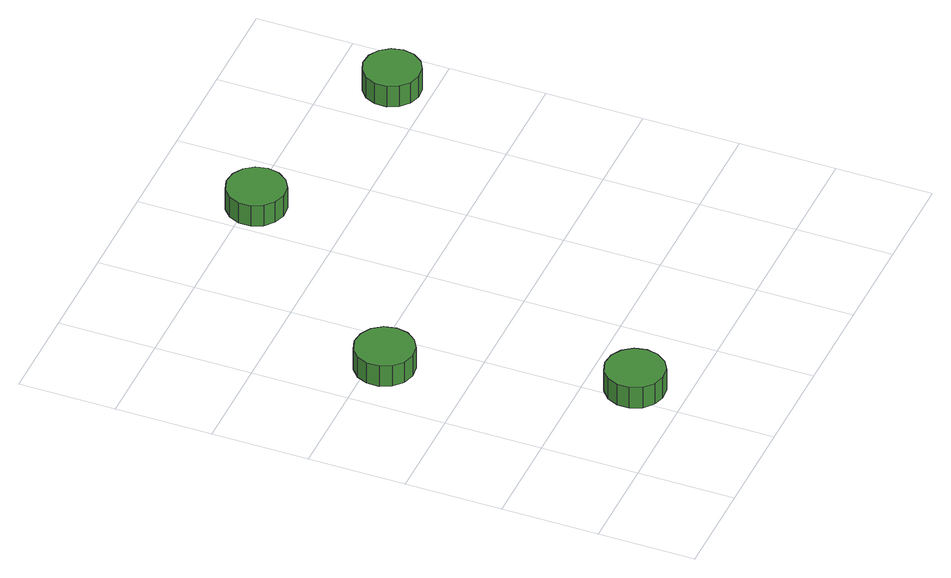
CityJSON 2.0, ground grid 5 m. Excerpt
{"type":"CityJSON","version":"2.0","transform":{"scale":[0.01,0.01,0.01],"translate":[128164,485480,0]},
"CityObjects":{
"tree1":{"type":"SolitaryVegetationObject","attributes":{"function":"something"},"geometry":[{"type":"MultiSurface","lod":"1","boundaries":[[[0,1,2,3,4,5,6,7,8,9,10,11,12,13,14]],[[15,16,17,18,19,20,21,22,23,24,25,26,27,28,29]],[[0,29,28,1]],[[1,28,27,2]],[[2,27,26,3]],[[3,26,25,4]],[[4,25,24,5]],[[5,24,23,6]],[[6,23,22,7]],[[7,22,21,8]],[[8,21,20,9]],[[9,20,19,10]],[[10,19,18,11]],[[11,18,17,12]],[[12,17,16,13]],[[13,16,15,14]],[[14,15,29,0]]]}]},
"tree2":{"type":"SolitaryVegetationObject","attributes":{"function":"something"},"geometry":[{"type":"MultiSurface","lod":"1","boundaries":[[[30,31,32,33,34,35,36,37,38,39,40,41,42,43,44]],[[45,46,47,48,49,50,51,52,53,54,55,56,57,58,59]],[[30,59,58,31]],[[31,58,57,32]],[[32,57,56,33]],[[33,56,55,34]],[[34,55,54,35]],[[35,54,53,36]],[[36,53,52,37]],[[37,52,51,38]],[[38,51,50,39]],[[39,50,49,40]],[[40,49,48,41]],[[41,48,47,42]],[[42,47,46,43]],[[43,46,45,44]],[[44,45,59,30]]]}]},
"tree3":{"type":"SolitaryVegetationObject","attributes":{"function":"something"},"geometry":[{"type":"MultiSurface","lod":"1","boundaries":[[[60,61,62,63,64,65,66,67,68,69,70,71,72,73,74]],[[75,76,77,78,79,80,81,82,83,84,85,86,87,88,89]],[[60,89,88,61]],[[61,88,87,62]],[[62,87,86,63]],[[63,86,85,64]],[[64,85,84,65]],[[65,84,83,66]],[[66,83,82,67]],[[67,82,81,68]],[[68,81,80,69]],[[69,80,79,70]],[[70,79,78,71]],[[71,78,77,72]],[[72,77,76,73]],[[73,76,75,74]],[[74,75,89,60]]]}]},
"tree4":{"type":"SolitaryVegetationObject","attributes":{"function":"something"},"geometry":[{"type":"MultiSurface","lod":"1","boundaries":[[[90,91,92,93,94,95,96,97,98,99,100,101,102,103,104]],[[105,106,107,108,109,110,111,112,113,114,115,116,117,118,119]],[[90,119,118,91]],[[91,118,117,92]],[[92,117,116,93]],[[93,116,115,94]],[[94,115,114,95]],[[95,114,113,96]],[[96,113,112,97]],[[97,112,111,98]],[[98,111,110,99]],[[99,110,109,100]],[[100,109,108,101]],[[101,108,107,102]],[[102,107,106,103]],[[103,106,105,104]],[[104,105,119,90]]]}]}
},
"vertices":[
[701,239,222],[688,301,222],[651,352,222],[597,383,222],[534,390,222],[474,370,222],[427,328,222],[402,271,222],[402,208,222],[427,150,222],[474,108,222],[534,89,222],[597,95,222],[651,127,222],[688,178,222],[688,178,97],[651,127,97],[597,95,97],[534,89,97],[474,108,97],[427,150,97],[402,208,97],[402,271,97],[427,328,97],[474,370,97],[534,390,97],[597,383,97],[651,352,97],[688,301,97],[701,239,97],
[394,1409,226],[381,1471,226],[344,1522,226],[290,1553,226],[227,1560,226],[167,1540,226],[120,1498,226],[95,1441,226],[95,1378,226],[120,1320,226],[167,1278,226],[227,1259,226],[290,1265,226],[344,1297,226],[381,1348,226],[381,1348,101],[344,1297,101],[290,1265,101],[227,1259,101],[167,1278,101],[120,1320,101],[95,1378,101],[95,1441,101],[120,1498,101],[167,1540,101],[227,1560,101],[290,1553,101],[344,1522,101],[381,1471,101],[394,1409,101],
[1311,2450,202],[1298,2511,202],[1261,2561,202],[1208,2592,202],[1146,2599,202],[1087,2580,202],[1040,2538,202],[1015,2481,202],[1015,2419,202],[1040,2362,202],[1087,2321,202],[1146,2301,202],[1208,2308,202],[1261,2339,202],[1298,2389,202],[1298,2389,77],[1261,2339,77],[1208,2308,77],[1146,2301,77],[1087,2321,77],[1040,2362,77],[1015,2419,77],[1015,2481,77],[1040,2538,77],[1087,2580,77],[1146,2599,77],[1208,2592,77],[1261,2561,77],[1298,2511,77],[1311,2450,77],
[2409,2199,184],[2396,2258,184],[2361,2307,184],[2309,2338,184],[2248,2344,184],[2191,2325,184],[2146,2285,184],[2121,2230,184],[2121,2169,184],[2146,2114,184],[2191,2073,184],[2248,2055,184],[2309,2061,184],[2361,2091,184],[2396,2140,184],[2396,2140,59],[2361,2091,59],[2309,2061,59],[2248,2055,59],[2191,2073,59],[2146,2114,59],[2121,2169,59],[2121,2230,59],[2146,2285,59],[2191,2325,59],[2248,2344,59],[2309,2338,59],[2361,2307,59],[2396,2258,59],[2409,2199,59]
]}
